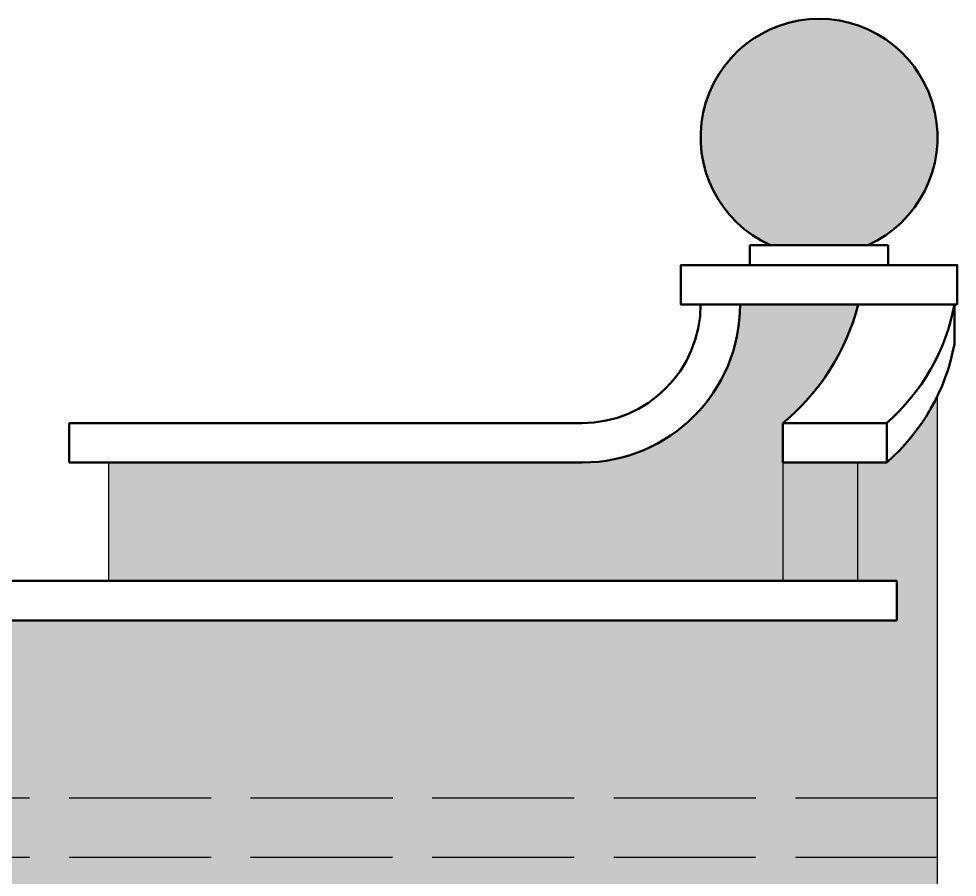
# Model space of a CAD drawing. Header units: metres. Extents: x -109 to 591, y -5 to 592.
# Drawn here: x 481.691 to 484.069, y 9.825 to 11.998 of the extents above; entities that cross this region are included whole.
import ezdxf

# ---------------------------------------------------------------- set-up
doc = ezdxf.new("R2010")
doc.units = ezdxf.units.M
doc.header["$LTSCALE"] = 0.03
doc.linetypes.add('ACAD_ISO02W100', pattern=[15, 12, -3])
for name, color, linetype, lineweight in [('HATCH SECCION', 8, 'Continuous', 5), ('Moldura con Espesor', 43, 'Continuous', 50), ('Muro bajo', 7, 'Continuous', 30)]:
    doc.layers.add(name, color=color, linetype=linetype, lineweight=lineweight)
doc.layers.add('Proyeccion', color=8, linetype='ACAD_ISO02W100')

msp = doc.modelspace()

# ---------------------------------------------------------------- hatches: boundary and pattern name
at = {"layer": 'HATCH SECCION'}
for color, points in [(53, [(483.8422, 11.4249), (483.5954, 11.4249, -4.645751)]), (31, [(483.627, 10.5749), (483.627, 10.8749), (483.627, 10.9749, 0.159286), (483.8177, 11.2749), (483.5188, 11.2749, -0.414214), (483.1188, 10.8749), (481.9188, 10.8749), (481.9188, 10.5749), (482.0188, 10.5749)]), (31, [(482.2932, 8.9053), (482.2932, 8.6749), (482.364, 8.6749), (482.364, 8.9053, -0.573832), (484.0188, 8.9908), (484.0188, 11.0437, -0.101985), (483.8902, 10.8749), (483.8159, 10.8749), (483.8159, 10.5749), (483.9159, 10.5749), (483.9159, 10.4749), (476.8217, 10.4749), (476.8217, 10.5749), (476.9217, 10.5749), (476.9217, 10.8749), (476.8474, 10.8749, -0.101985), (476.7188, 11.0437), (476.7188, 8.9433, -0.593316), (478.4028, 8.9053), (478.4028, 8.6749), (478.4736, 8.6749), (478.4736, 8.9053, -0.271673)]), (31, [(483.8159, 10.8749), (483.627, 10.8749), (483.627, 10.5749), (483.8159, 10.5749)])]:
    msp.add_hatch(color=color, dxfattribs=at).paths.add_polyline_path(points)

# ---------------------------------------------------------------- linework, layer by layer
at = {"layer": 'Moldura con Espesor'}
for p, q in [((484.0188, 11.2749), (483.4188, 11.2749)), ((484.0617, 11.1749), (484.0617, 11.2749)), ((483.1188, 10.9749), (481.8188, 10.9749)), ((481.8188, 10.9749), (481.8188, 10.8749)), ((483.8159, 10.9749), (483.627, 10.9749)), ((483.627, 10.9749), (483.627, 10.8749)), ((483.8902, 10.9749), (483.627, 10.9749)), ((483.8902, 10.9749), (483.8902, 10.8749)), ((483.1188, 10.8749), (481.8188, 10.8749)), ((483.627, 10.8749), (483.8902, 10.8749)), ((476.8217, 10.5749), (483.9159, 10.5749)), ((478.7188, 10.5749), (482.0188, 10.5749)), ((483.9159, 10.5749), (483.9159, 10.4749)), ((476.8217, 10.4749), (483.9159, 10.4749)), ((478.7188, 10.4749), (482.0188, 10.4749))]:
    msp.add_line(p, q, dxfattribs=at)
for points in [[(483.8938, 11.3749), (483.5438, 11.3749), (483.5438, 11.4249), (483.8938, 11.4249)], [(484.0688, 11.2749), (483.3688, 11.2749), (483.3688, 11.3749), (484.0688, 11.3749)]]:
    msp.add_lwpolyline(points, close=True, dxfattribs=at)
for centre, radius, start, end in [((483.7188, 11.6983), 0.3, 294.2952, 245.7048), ((483.1188, 11.2749), 0.3, 270, 0), ((483.1188, 11.2749), 0.4, 270, 0), ((483.2635, 11.4166), 0.5721, 309.4562, 345.6578), ((483.545, 11.3713), 0.5256, 311.0507, 349.4321), ((483.545, 11.2713), 0.5256, 311.0507, 349.4321)]:
    msp.add_arc(centre, radius, start, end, dxfattribs=at)
at = {"layer": 'Muro bajo'}
for p, q in [((484.0188, 8.9433), (484.0188, 11.0437)), ((481.9188, 10.8749), (481.9188, 10.5749)), ((483.627, 10.8749), (483.627, 10.5749)), ((483.8159, 10.8749), (483.8159, 10.5749))]:
    msp.add_line(p, q, dxfattribs=at)
at = {"layer": 'Proyeccion'}
for p, q in [((484.0188, 10.0249), (476.7188, 10.0249)), ((484.0188, 9.8749), (476.7188, 9.8749))]:
    msp.add_line(p, q, dxfattribs=at)

doc.saveas('drawing.dxf')
